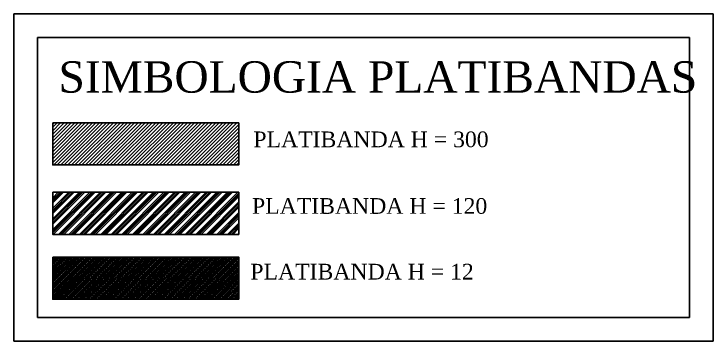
# Model space of a CAD drawing. Header units: millimetres. Extents: x 103208 to 171806, y -164 to 10038.
# Drawn here: x 144221 to 145112, y 6258 to 6675 of the extents above; entities that cross this region are included whole.
import ezdxf

# ---------------------------------------------------------------- set-up
doc = ezdxf.new("R2010")
doc.units = ezdxf.units.MM
doc.layers.add('Pilares Sub-solo', color=7, linetype='Continuous', lineweight=70)
doc.layers.add('Piso', color=55, linetype='Continuous')
doc.styles.add('Valéria', font='romantic.ttf', dxfattribs={"height": 10})

msp = doc.modelspace()

# ---------------------------------------------------------------- hatches: boundary and pattern name
at = {"layer": 'Piso', "true_color": 0xcd2027}
h = msp.add_hatch(dxfattribs=at)
h.set_pattern_fill('ANSI31', color=242, angle=360, style=0)
h.set_pattern_definition([(45, (120544.2493, -1390.6148), (-2.24506403, 2.24506403), [])])
h.paths.add_polyline_path([(144270.79964, 6536.23599), (144507.90388, 6536.23599), (144507.90388, 6482.5321), (144270.79964, 6482.5321)])
at = {"layer": 'Piso', "true_color": 0x4b81b4}
h = msp.add_hatch(dxfattribs=at)
h.set_pattern_fill('ANSI34', color=145, scale=0.5, angle=360)
h.set_pattern_definition([(45, (120544.249, -1390.615), (-6.735192, 6.735192), []), (45, (120546.494, -1390.615), (-6.735192, 6.735192), []), (45, (120548.739, -1390.615), (-6.735192, 6.735192), []), (45, (120550.9845, -1390.615), (-6.735192, 6.735192), [])])
h.paths.add_polyline_path([(144270.79964, 6447.88222), (144507.90388, 6447.88222), (144507.90388, 6394.17833), (144270.79964, 6394.17833)])
at = {"layer": 'Piso', "true_color": 0x93278f}
h = msp.add_hatch(dxfattribs=at)
h.set_pattern_fill('ANSI38', color=217, scale=0.5, angle=360)
h.set_pattern_definition([(45, (120544.2493, -1390.6148), (-1.12253202, 1.12253202), []), (135, (120544.2493, -1390.6148), (-3.36759605, 1.12253202), [3.96875, -2.38125])])
h.paths.add_polyline_path([(144270.79964, 6365.12355), (144507.90388, 6365.12355), (144507.90388, 6311.41966), (144270.79964, 6311.41966)])

# ---------------------------------------------------------------- linework, layer by layer
for points in [[(144221.3958, 6674.96088), (145112.16703, 6674.96088), (145112.16703, 6258.23497), (144221.3958, 6258.23497)], [(144270.79964, 6536.23599), (144507.90388, 6536.23599), (144507.90388, 6482.5321), (144270.79964, 6482.5321)], [(144270.79964, 6447.88222), (144507.90388, 6447.88222), (144507.90388, 6394.17833), (144270.79964, 6394.17833)], [(144270.79964, 6365.12355), (144507.90388, 6365.12355), (144507.90388, 6311.41966), (144270.79964, 6311.41966)]]:
    msp.add_lwpolyline(points, close=True)
at = {"color": 1}
msp.add_lwpolyline([(144251.3958, 6644.96088), (145082.16703, 6644.96088), (145082.16703, 6288.23497), (144251.3958, 6288.23497)], close=True, dxfattribs=at)

# ---------------------------------------------------------------- texts
at = {"layer": 'Pilares Sub-solo', "color": 7, "attachment_point": 1, "style": 'Valéria'}
for s, width, heights, insert, char_height in [('{\\C1;SIMBOLOGIA PLATIBANDAS}', 821.4109952, [67.70918], (144278.12612, 6614.76404), 40), ('{\\C1;PLATIBANDA H = 300}', 540.2666195, [0], (144526.41619, 6525.2158), 20), ('{\\C1;PLATIBANDA H = 120}', 551.6800786, [0], (144524.69275, 6440.31075), 20), ('{\\C1;PLATIBANDA H = 12}', 558.8134249, [13.28542], (144522.60676, 6356.61833), 20)]:
    msp.add_mtext_dynamic_manual_height_columns(s, width=width, gutter_width=50, heights=heights, dxfattribs=dict(at, insert=insert, char_height=char_height))

doc.saveas('drawing.dxf')
